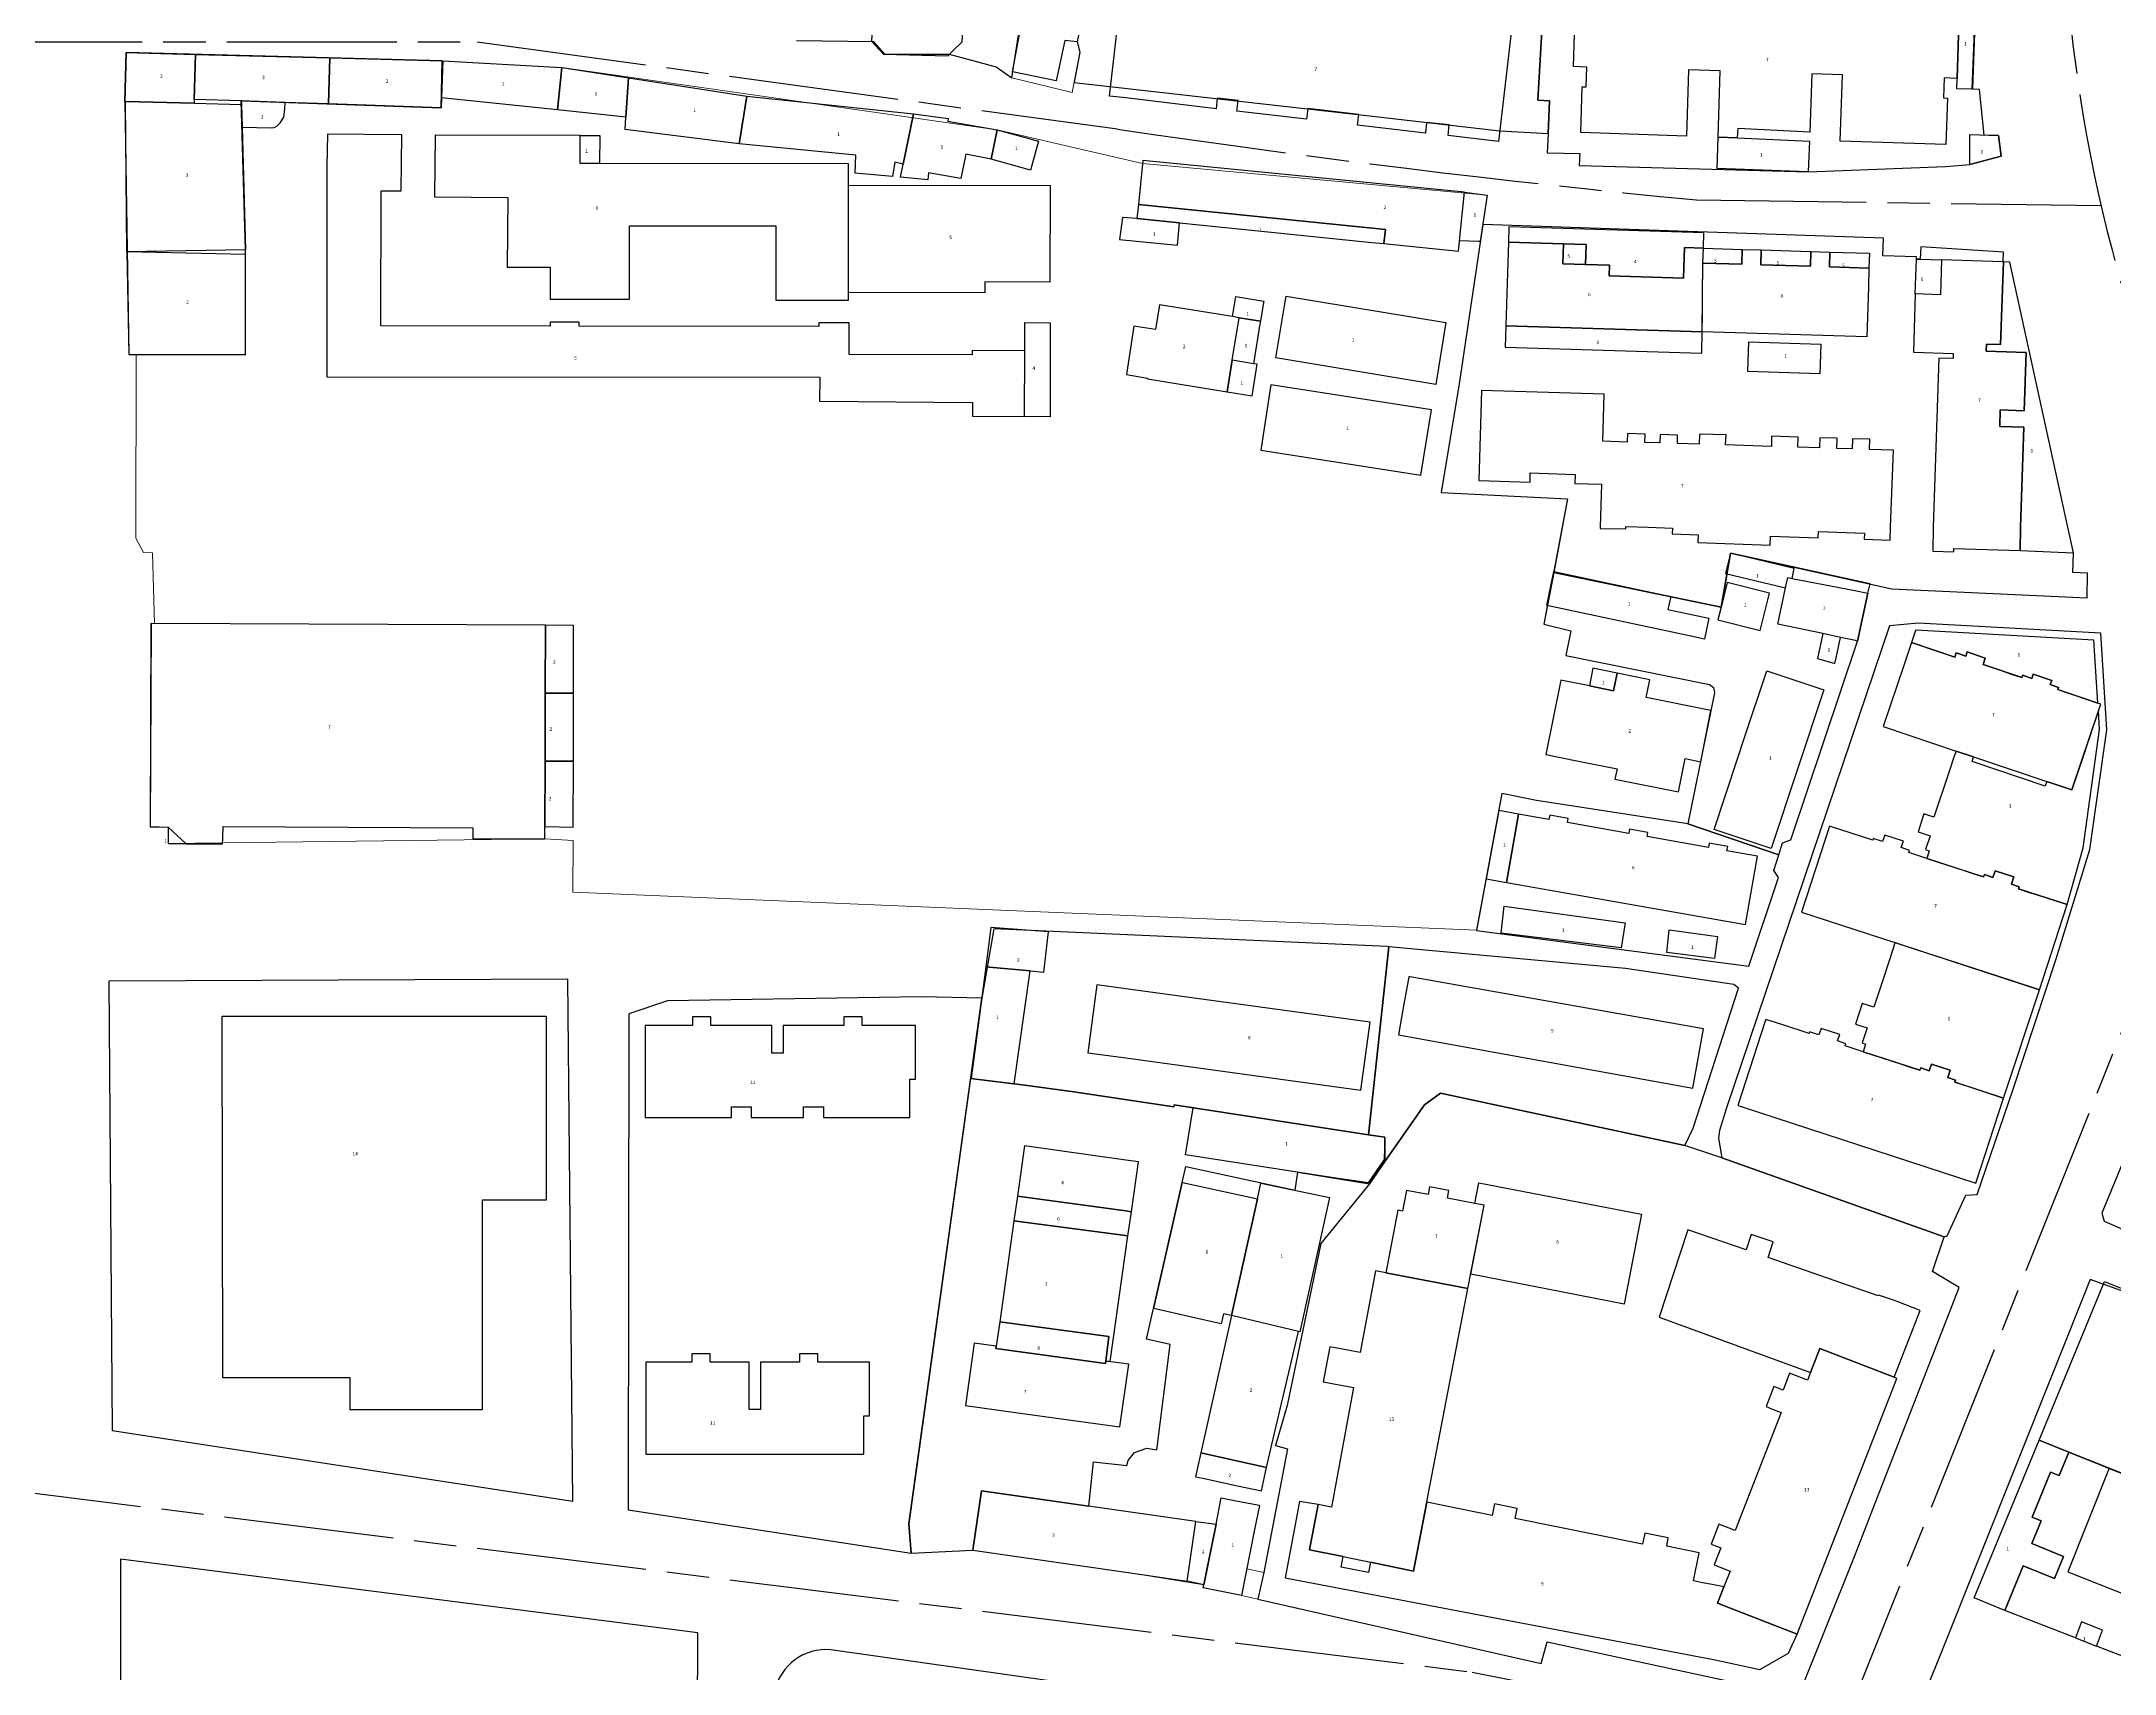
# Model space of a CAD drawing. Header units: millimetres. Extents: x 125232 to 134072, y 142885 to 152835.
# Drawn here: x 129596.7 to 129889.8, y 147338 to 147568.7 of the extents above; entities that cross this region are included whole.
import ezdxf
from ezdxf.enums import TextEntityAlignment as Align

# ---------------------------------------------------------------- set-up
doc = ezdxf.new("R2010")
doc.units = ezdxf.units.MM
doc.linetypes.add('ACAD_ISO08W100', pattern=[36, 24, -3, 6, -3])
for name, color, linetype in [('buildings', 7, 'Continuous'), ('commerce', 10, 'Continuous'), ('commerce & office', 242, 'Continuous'), ('commerce and residence', 32, 'Continuous'), ('layers', 7, 'Continuous'), ('residence', 2, 'Continuous'), ('residence-bad', 41, 'Continuous'), ('villadom', 51, 'Continuous'), ('老城北中心线', 7, 'ACAD_ISO08W100')]:
    doc.layers.add(name, color=color, linetype=linetype)
doc.layers.add('municipal utilities', color=151, linetype='Continuous', lineweight=0)
doc.layers.add('school', color=31, linetype='Continuous', lineweight=0)
doc.styles.add('层数', font='', dxfattribs={"height": 2})
doc.styles.get('层数').set_extended_font_data('FangSong_GB2312')

msp = doc.modelspace()

# ---------------------------------------------------------------- linework, layer by layer
at = {"layer": 'buildings', "linetype": 'Continuous', "flags": 128}
for points in [[(129727.34, 147577.02), (129718.99, 147577.47), (129714.53, 147577.71), (129714.06, 147568.72), (129715.73, 147566.86), (129724.91, 147566.65), (129725.47, 147567.24), (129726.89, 147568.61)], [(129736.56, 147577.11), (129741.14, 147576.2), (129744.49, 147575.54), (129743.12, 147568.59), (129741.38, 147568.82), (129740.16, 147563.08), (129734.01, 147564.39), (129735.08, 147570.18), (129732.73, 147570.61), (129734.15, 147575.45)], [(129813.62, 147574.37), (129867.87, 147572.61), (129867.57, 147563.45), (129865.72, 147563.51), (129865.63, 147560.68), (129866.18, 147560.66), (129865.97, 147554.11), (129851.02, 147554.59), (129851.33, 147563.95), (129847.02, 147564.09), (129846.75, 147555.86), (129836.55, 147556.36), (129836.48, 147555.03), (129833.76, 147555.15), (129834.06, 147564.51), (129829.6, 147564.65), (129829.3, 147555.3), (129814.35, 147555.78), (129814.56, 147562.25), (129815.1, 147562.23), (129815.2, 147565.05), (129813.31, 147565.12)], [(129867.87, 147572.61), (129870.09, 147572.54), (129869.72, 147561.9), (129867.52, 147561.99), (129867.57, 147563.45), (129867.87, 147572.61)], [(129608.64, 147567.08), (129618.44, 147566.82), (129618.27, 147560.48), (129618.26, 147559.92), (129608.58, 147560.19), (129608.45, 147560.19)], [(129637.48, 147566.33), (129637.27, 147559.83), (129631.13, 147560.04), (129624.94, 147560.25), (129618.27, 147560.48), (129618.44, 147566.82), (129637.48, 147566.33)], [(129637.48, 147566.33), (129653.43, 147565.92), (129653.25, 147560.69), (129653.2, 147559.29), (129637.27, 147559.83)], [(129653.43, 147565.92), (129670.28, 147564.99), (129669.65, 147558.98), (129653.25, 147560.69)], [(129670.28, 147564.99), (129679.69, 147563.52), (129679.32, 147557.97), (129669.65, 147558.98)], [(129679.69, 147563.52), (129696.41, 147560.91), (129695.36, 147554.2), (129679.21, 147556.22), (129679.32, 147557.97)], [(129696.41, 147560.91), (129719.97, 147558.42), (129718.51, 147551.34), (129717.34, 147551.58), (129717.01, 147549.59), (129711.76, 147550.03), (129711.85, 147552.6), (129695.36, 147554.2)], [(129624.95, 147559.73), (129625.04, 147556.55), (129625.52, 147539.22), (129608.73, 147538.93), (129608.58, 147560.19), (129618.26, 147559.92), (129624.95, 147559.73)], [(129624.94, 147560.25), (129624.95, 147559.73), (129625.04, 147556.55), (129629.18, 147556.46), (129629.58, 147556.5), (129629.94, 147556.71), (129630.45, 147557.17), (129630.93, 147557.98), (129631.1, 147559.07), (129631.13, 147560.04)], [(129719.97, 147558.42), (129724.89, 147557.75), (129724.85, 147557.38), (129731.84, 147556.19), (129730.99, 147552.02), (129727.41, 147552.73), (129726.7, 147549.27), (129722.12, 147550.09), (129722, 147549.1), (129718.13, 147549.49), (129718.51, 147551.34)], [(129637.02, 147550.93), (129637.03, 147521.27), (129706.75, 147521.23), (129706.72, 147517.81), (129728.35, 147517.63), (129728.34, 147515.7), (129735.68, 147515.64), (129735.72, 147524.93), (129728.29, 147525), (129728.29, 147524.37), (129710.88, 147524.4), (129710.89, 147528.9), (129706.58, 147528.91), (129706.58, 147528.36), (129672.7, 147528.42), (129672.7, 147528.97), (129668.6, 147528.98), (129668.6, 147528.43), (129644.69, 147528.47), (129644.71, 147547.56), (129647.55, 147547.54), (129647.63, 147555.47), (129637.14, 147555.57)], [(129710.82, 147551.36), (129675.61, 147551.43), (129672.86, 147551.43), (129672.87, 147555.39), (129652.37, 147555.42), (129652.28, 147546.7), (129662.62, 147546.59), (129662.52, 147536.77), (129668.61, 147536.76), (129668.6, 147532.26), (129679.81, 147532.24), (129679.83, 147542.61), (129700.52, 147542.58), (129700.51, 147532.12), (129710.79, 147532.1), (129710.79, 147533.18), (129710.82, 147548.34)], [(129672.87, 147555.39), (129675.62, 147555.38), (129675.61, 147551.43), (129672.86, 147551.43)], [(129731.84, 147556.19), (129737.68, 147554.57), (129736.53, 147550.47), (129730.99, 147552.02)], [(129846.71, 147554.56), (129846.5, 147550.25), (129833.61, 147550.72), (129833.76, 147555.15), (129836.48, 147555.03)], [(129869.34, 147555.49), (129873.42, 147555.38), (129873.77, 147552.47), (129869.34, 147551.29)], [(129752.41, 147551.84), (129751.79, 147545.62), (129786.71, 147542.09), (129786.51, 147540.1), (129797.06, 147539.03), (129797.21, 147540.5), (129797.91, 147547.35)], [(129710.82, 147548.34), (129739.3, 147548.32), (129739.29, 147534.65), (129730.09, 147534.67), (129730.09, 147533.15), (129710.79, 147533.18)], [(129797.91, 147547.35), (129801.13, 147546.93), (129800.12, 147540.41), (129799.86, 147540.41), (129797.21, 147540.5)], [(129749.14, 147540.66), (129757.3, 147539.89), (129757.62, 147543.02), (129751.58, 147543.63), (129749.52, 147543.77)], [(129751.79, 147545.62), (129751.58, 147543.63), (129757.62, 147543.02), (129768.75, 147541.89), (129784.78, 147540.27), (129786.51, 147540.1), (129786.71, 147542.09)], [(129811.82, 147537.25), (129811.91, 147540.05), (129804.11, 147540.29), (129803.93, 147534.5), (129803.75, 147528.46), (129831.53, 147527.62), (129831.62, 147537.34), (129831.69, 147539.44), (129828.99, 147539.52), (129828.86, 147535.23), (129818.37, 147535.55), (129818.42, 147537.05), (129815.02, 147537.15)], [(129831.75, 147541.61), (129804.18, 147542.45), (129804.11, 147540.29), (129811.91, 147540.05), (129815.11, 147539.95), (129815.02, 147537.15), (129818.42, 147537.05), (129818.37, 147535.55), (129828.86, 147535.23), (129828.99, 147539.52), (129831.69, 147539.44)], [(129608.73, 147538.93), (129609.03, 147524.42), (129610.06, 147524.42), (129613.33, 147524.43), (129625.53, 147524.47), (129625.54, 147538.55)], [(129815.11, 147539.95), (129811.91, 147540.05), (129811.82, 147537.25), (129815.02, 147537.15)], [(129831.62, 147537.34), (129837.11, 147537.17), (129837.17, 147539.27), (129839.87, 147539.19), (129839.81, 147537.09), (129846.81, 147536.88), (129846.87, 147538.98), (129849.57, 147538.89), (129849.5, 147536.8), (129855.1, 147536.62), (129855.02, 147533.93), (129854.8, 147526.9), (129831.53, 147527.62), (129831.56, 147530.07), (129831.58, 147533.01)], [(129837.11, 147537.17), (129831.62, 147537.34), (129831.69, 147539.44), (129837.17, 147539.27)], [(129846.81, 147536.88), (129839.81, 147537.09), (129839.87, 147539.19), (129846.87, 147538.98)], [(129855.1, 147536.62), (129849.5, 147536.8), (129849.57, 147538.89), (129855.17, 147538.72)], [(129864.19, 147500), (129864.11, 147496.62), (129867.09, 147496.53), (129867.1, 147496.98), (129876.47, 147496.7), (129876.53, 147500), (129876.98, 147514.14), (129873.58, 147514.25), (129873.66, 147516.58), (129877.06, 147516.47), (129877.33, 147524.69), (129871.68, 147524.88), (129871.71, 147525.88), (129873.71, 147525.81), (129874.1, 147537.5), (129874.06, 147537.5), (129865.37, 147537.79), (129865.21, 147532.85), (129861.64, 147532.97), (129861.37, 147524.74), (129867.02, 147524.55), (129866.99, 147523.85), (129864.99, 147523.92), (129864.19, 147500)], [(129861.64, 147532.97), (129861.81, 147537.91), (129862.32, 147537.89), (129865.37, 147537.79), (129865.21, 147532.85)], [(129876.53, 147500), (129876.47, 147496.7), (129884.04, 147496.4), (129883.23, 147500), (129875.01, 147537.47), (129874.1, 147537.5), (129873.71, 147525.81), (129871.71, 147525.88), (129871.68, 147524.88), (129877.33, 147524.69), (129877.06, 147516.47), (129873.66, 147516.58), (129873.58, 147514.25), (129876.98, 147514.14), (129876.53, 147500)], [(129766.04, 147529.62), (129765.09, 147529.78), (129754.76, 147531.45), (129754.19, 147527.93), (129751.16, 147528.42), (129750.09, 147521.57), (129753.08, 147521.09), (129753.07, 147520.99), (129764.35, 147519.16), (129765.07, 147523.6)], [(129765.09, 147529.78), (129765.55, 147532.61), (129769.51, 147531.97), (129769.48, 147531.79), (129769.05, 147529.14), (129766.04, 147529.62)], [(129771.24, 147523.94), (129772.47, 147531.31), (129772.69, 147532.66), (129795.28, 147528.92), (129793.94, 147520.81), (129793.84, 147520.19), (129771.24, 147523.94)], [(129735.74, 147528.92), (129739.3, 147528.9), (129739.33, 147515.61), (129735.68, 147515.64), (129735.72, 147524.93)], [(129766.04, 147529.62), (129769.05, 147529.14), (129768.98, 147528.75), (129768.07, 147523.11), (129765.07, 147523.6)], [(129803.75, 147528.46), (129803.66, 147525.46), (129831.44, 147524.61), (129831.53, 147527.62)], [(129838.1, 147526.21), (129848.29, 147525.9), (129848.16, 147521.7), (129837.97, 147522.01)], [(129764.35, 147519.16), (129767.89, 147518.59), (129768.58, 147523.03), (129768.07, 147523.11), (129765.07, 147523.6)], [(129770.52, 147520.12), (129769.08, 147510.91), (129791.72, 147507.38), (129793.24, 147516.58)], [(129800.3, 147519.32), (129799.91, 147506.61), (129807.17, 147506.39), (129807.21, 147507.69), (129813.54, 147507.48), (129813.5, 147506.2), (129817.28, 147506.08), (129817.1, 147500), (129817.1, 147499.83), (129820.7, 147499.8), (129820.7, 147500), (129820.7, 147500.11), (129823.86, 147500), (129827.31, 147499.85), (129827.29, 147499.07), (129830.94, 147498.94), (129830.9, 147497.83), (129841.12, 147497.46), (129841.17, 147498.74), (129847.93, 147498.5), (129847.96, 147499.39), (129854.47, 147499.16), (129854.44, 147498.32), (129858.07, 147498.19), (129858.14, 147500), (129858.57, 147510.9), (129855.15, 147511), (129855.2, 147512.43), (129852.75, 147512.51), (129852.71, 147511.08), (129850.57, 147511.15), (129850.61, 147512.57), (129848.15, 147512.65), (129848.11, 147511.22), (129845.05, 147511.32), (129845.09, 147512.74), (129841.33, 147512.86), (129841.29, 147511.43), (129834.83, 147511.63), (129834.88, 147513.05), (129831.11, 147513.18), (129831.07, 147511.75), (129828, 147511.84), (129828.04, 147513.02), (129825.57, 147513.09), (129825.53, 147511.92), (129823.4, 147511.98), (129823.44, 147513.16), (129820.94, 147513.24), (129820.91, 147512.05), (129817.44, 147512.16), (129817.65, 147518.79), (129800.3, 147519.32)], [(129844.52, 147494.16), (129835.51, 147496.32), (129834.83, 147493.46), (129843.31, 147491.43), (129843.62, 147492.88), (129844.24, 147492.76)], [(129810.54, 147493.73), (129827.06, 147490.22), (129826.67, 147488.39), (129832.46, 147487.16), (129831.83, 147484.2), (129829.9, 147484.61), (129827.91, 147485.04), (129809.53, 147488.95)], [(129835.05, 147492.18), (129834.18, 147488.72), (129833.73, 147486.9), (129839.71, 147485.4), (129841.03, 147490.68)], [(129854.92, 147490.7), (129853.48, 147483.92), (129853.2, 147483.98), (129851.06, 147484.44), (129848.56, 147484.97), (129842.2, 147486.32), (129843.31, 147491.43), (129843.62, 147492.88), (129844.24, 147492.76), (129853.09, 147491.05)], [(129667.89, 147466.95), (129667.92, 147476.55), (129667.96, 147486.16), (129612.21, 147486.39), (129612.03, 147457.69), (129614.62, 147457.59), (129617.12, 147455.28), (129622.29, 147455.24), (129622.31, 147456.01), (129622.36, 147457.69), (129657.66, 147457.52), (129657.68, 147455.97), (129667.69, 147455.96), (129667.86, 147455.96), (129667.87, 147457.69)], [(129671.93, 147486.13), (129667.96, 147486.16), (129667.92, 147476.55), (129671.91, 147476.54), (129671.93, 147486.13)], [(129851.06, 147484.44), (129848.56, 147484.97), (129847.8, 147481.44), (129850.27, 147480.74), (129850.44, 147481.54)], [(129886.91, 147484.06), (129861.71, 147485.47), (129861.68, 147485.39), (129861.11, 147483.69), (129865.04, 147482.37), (129865.89, 147482.09), (129867.23, 147481.63), (129867.42, 147482.24), (129867.43, 147482.23), (129868.79, 147481.77), (129868.99, 147482.37), (129871.55, 147481.51), (129871.24, 147480.59), (129873.93, 147479.69), (129875.22, 147479.26), (129876.73, 147478.75), (129876.84, 147479.08), (129878.13, 147478.64), (129878.33, 147479.23), (129880.93, 147478.36), (129880.73, 147477.77), (129881.91, 147477.37), (129881.8, 147477.05), (129883.05, 147476.63), (129884.32, 147476.21), (129887.47, 147475.15)], [(129857.11, 147471.83), (129860.71, 147470.62), (129867.41, 147468.37), (129869.89, 147467.54), (129880.23, 147464.07), (129883.78, 147462.87), (129887.54, 147474.05), (129887.87, 147475.02), (129887.47, 147475.15), (129883.05, 147476.63), (129881.8, 147477.05), (129881.91, 147477.37), (129880.73, 147477.77), (129880.93, 147478.36), (129878.33, 147479.23), (129878.13, 147478.64), (129876.84, 147479.08), (129876.73, 147478.75), (129871.24, 147480.59), (129871.55, 147481.51), (129868.99, 147482.37), (129868.79, 147481.77), (129867.43, 147482.23), (129867.23, 147481.63), (129861.11, 147483.69), (129860.05, 147480.58)], [(129823.6, 147475.92), (129824.11, 147478.45), (129819.49, 147479.38), (129818.99, 147476.89), (129815.56, 147477.58), (129811.51, 147478.39), (129809.4, 147467.87), (129813.78, 147466.99), (129819.47, 147465.85), (129819.18, 147464.39), (129828.14, 147462.59), (129829.09, 147467.3), (129831.3, 147466.86), (129832.75, 147474.09)], [(129818.99, 147476.89), (129819.49, 147479.38), (129816.06, 147480.07), (129815.56, 147477.58)], [(129840.65, 147479.72), (129848.7, 147477.04), (129841.25, 147454.6), (129833.19, 147457.28), (129836.51, 147467.27), (129837.46, 147470.13)], [(129671.91, 147476.54), (129667.92, 147476.55), (129667.89, 147466.95), (129671.89, 147466.94)], [(129887.54, 147474.05), (129886.72, 147471.61), (129886.37, 147470.58), (129885.77, 147468.79), (129885.65, 147468.42), (129885.52, 147468.03), (129885.37, 147467.58), (129883.78, 147462.87), (129880.23, 147464.07), (129880.01, 147463.43), (129869.68, 147466.91), (129869.89, 147467.54), (129867.41, 147468.37), (129867.16, 147467.64), (129866.4, 147465.36), (129864.27, 147459.02), (129862.87, 147459.48), (129862.03, 147456.93), (129863.74, 147456.37), (129863.11, 147454.44), (129863.62, 147454.28), (129863.27, 147453.2), (129868.56, 147451.48), (129869.77, 147451.08), (129871.31, 147450.58), (129871.42, 147450.91), (129872.62, 147450.52), (129872.92, 147451.44), (129875.57, 147450.58), (129875.23, 147449.54), (129876.33, 147449.19), (129876.24, 147448.9), (129877.75, 147448.4), (129878.74, 147448.08), (129883.11, 147446.66), (129885.37, 147454.69), (129887.71, 147471.41)], [(129671.89, 147466.94), (129667.89, 147466.95), (129667.87, 147457.69), (129671.86, 147457.63)], [(129805.52, 147459.45), (129802.74, 147459.99), (129800.96, 147450.31), (129803.82, 147449.79)], [(129837.64, 147443.84), (129839.35, 147453.52), (129835.01, 147454.28), (129835.12, 147454.88), (129832.51, 147455.33), (129832.4, 147454.74), (129823.73, 147456.27), (129823.84, 147456.86), (129821.23, 147457.32), (129821.12, 147456.73), (129812.46, 147458.25), (129812.57, 147458.84), (129809.96, 147459.3), (129809.85, 147458.71), (129805.52, 147459.47), (129805.52, 147459.45), (129803.82, 147449.79)], [(129614.62, 147457.59), (129614.6, 147455.3), (129617.12, 147455.28)], [(129845.55, 147445.6), (129858.77, 147441.29), (129879.19, 147434.63), (129883.11, 147446.66), (129876.24, 147448.9), (129876.33, 147449.19), (129875.23, 147449.54), (129875.57, 147450.58), (129872.92, 147451.44), (129872.62, 147450.52), (129871.42, 147450.91), (129871.31, 147450.58), (129869.77, 147451.08), (129863.27, 147453.2), (129860.74, 147454.03), (129860.84, 147454.33), (129859.66, 147454.72), (129859.96, 147455.64), (129857.34, 147456.5), (129857.03, 147455.57), (129855.71, 147456), (129855.64, 147455.77), (129849.52, 147457.77)], [(129820.6, 147444.09), (129820.05, 147440.58), (129803.07, 147442.63), (129803.51, 147446.46)], [(129739.08, 147442.82), (129730.92, 147443.41), (129730.2, 147437.89), (129736.47, 147437.3), (129738.43, 147437.12)], [(129879.19, 147434.63), (129875.34, 147435.88), (129873.3, 147436.55), (129866.35, 147438.82), (129865.3, 147439.16), (129859.42, 147441.08), (129858.77, 147441.29), (129858.5, 147440.46), (129857.13, 147436.25), (129855.8, 147432.17), (129854.12, 147432.71), (129853.2, 147429.75), (129854.83, 147429.26), (129854.12, 147427.11), (129854.61, 147426.95), (129854.26, 147425.87), (129859.56, 147424.15), (129861.06, 147423.66), (129862.31, 147423.25), (129862.42, 147423.58), (129863.62, 147423.19), (129863.92, 147424.11), (129866.57, 147423.25), (129866.23, 147422.22), (129867.33, 147421.86), (129867.23, 147421.57), (129869.18, 147420.94), (129869.74, 147420.75), (129874.11, 147419.33)], [(129736.47, 147437.3), (129730.2, 147437.89), (129728.16, 147422.08), (129734.22, 147421.33)], [(129744.62, 147425.74), (129750, 147425), (129783.26, 147420.45), (129784.57, 147430.05), (129750, 147434.77), (129745.93, 147435.33), (129744.62, 147425.74)], [(129788.57, 147428.27), (129830.21, 147420.72), (129831.7, 147429.11), (129794.18, 147435.74), (129790.2, 147436.45), (129790.02, 147436.48), (129789.24, 147432.08)], [(129658.98, 147404.89), (129658.98, 147375.27), (129640.33, 147375.27), (129640.33, 147379.77), (129622.33, 147379.77), (129622.25, 147430.89), (129668.05, 147430.89), (129668.05, 147404.89)], [(129682.05, 147416.59), (129694.25, 147416.59), (129694.25, 147418.09), (129697.05, 147418.09), (129697.05, 147416.59), (129704.45, 147416.59), (129704.45, 147418.09), (129707.25, 147418.09), (129707.25, 147416.59), (129719.45, 147416.59), (129719.45, 147421.99), (129720.25, 147421.99), (129720.25, 147429.59), (129712.75, 147429.59), (129712.75, 147430.79), (129710.15, 147430.79), (129710.15, 147429.59), (129701.55, 147429.59), (129701.55, 147425.69), (129699.95, 147425.69), (129699.95, 147429.59), (129691.35, 147429.59), (129691.35, 147430.79), (129688.75, 147430.79), (129688.75, 147429.59), (129682.05, 147429.59)], [(129836.55, 147418.28), (129836.9, 147418.16), (129839.49, 147417.32), (129870.19, 147407.3), (129874.11, 147419.33), (129867.23, 147421.57), (129867.33, 147421.86), (129866.23, 147422.22), (129866.57, 147423.25), (129863.92, 147424.11), (129863.62, 147423.19), (129862.42, 147423.58), (129862.31, 147423.25), (129854.26, 147425.87), (129851.74, 147426.7), (129851.84, 147427), (129850.66, 147427.39), (129850.96, 147428.31), (129848.34, 147429.17), (129848.03, 147428.24), (129846.71, 147428.67), (129846.64, 147428.44), (129842.77, 147429.71), (129840.52, 147430.44), (129840.44, 147430.18)], [(129786.65, 147413.8), (129786.54, 147410.64), (129784.26, 147407.32), (129783.02, 147407.51), (129779.72, 147408.02), (129758.46, 147411.29), (129759.54, 147417.95), (129764.23, 147417.23), (129767.11, 147416.79), (129777.77, 147415.16)], [(129734.68, 147405.47), (129750, 147403.37), (129750.8, 147403.26), (129751.79, 147410.3), (129750, 147410.56), (129735.68, 147412.57), (129734.68, 147405.47)], [(129734.19, 147401.99), (129750.32, 147399.83), (129750.8, 147403.26), (129750, 147403.37), (129734.68, 147405.47), (129734.19, 147401.99)], [(129768.61, 147405.08), (129764.95, 147388.59), (129763.82, 147388.85), (129763.49, 147387.4), (129759.29, 147388.36), (129753.98, 147389.56), (129758.02, 147407.4)], [(129764.95, 147388.59), (129768.61, 147405.08), (129769.11, 147407.31), (129778.79, 147405.26), (129777.33, 147398.64), (129774.61, 147386.3), (129774.42, 147386.35)], [(129798.38, 147392.39), (129800.67, 147404.18), (129799.36, 147404.43), (129795.5, 147405.18), (129795.7, 147406.25), (129792.97, 147406.78), (129792.76, 147405.7), (129789.72, 147406.28), (129789.15, 147403.34), (129788.47, 147403.47), (129786.79, 147394.62)], [(129799.92, 147407.34), (129822.95, 147402.93), (129820.47, 147390.2), (129798.79, 147394.42), (129800.67, 147404.18), (129799.36, 147404.43)], [(129732.18, 147387.68), (129747.63, 147385.61), (129747.17, 147382.16), (129747.81, 147382.07), (129750.32, 147399.83), (129734.19, 147401.99), (129732.18, 147387.68)], [(129825.43, 147388.37), (129846.85, 147380.55), (129848.17, 147383.95), (129858.67, 147379.86), (129862.32, 147389.31), (129859.1, 147390.55), (129858.55, 147390.74), (129856.45, 147391.48), (129856.41, 147391.35), (129840.82, 147396.77), (129841.56, 147399), (129838.43, 147400.03), (129837.72, 147397.85), (129829.48, 147400.72)], [(129775.98, 147355.47), (129780.73, 147354.51), (129784.62, 147353.72), (129790.7, 147352.48), (129798.38, 147392.39), (129786.79, 147394.62), (129785.32, 147394.9), (129783.15, 147383.35), (129778.84, 147384.16), (129777.91, 147379.22), (129782.23, 147378.41), (129779.08, 147361.52), (129777.23, 147361.87)], [(129912.66, 147382.44), (129913.08, 147381.65), (129913.42, 147380.69), (129913.59, 147379.83), (129913.45, 147377.82), (129913.03, 147376.11), (129909.75, 147368.03), (129908.57, 147368.5), (129906.03, 147362.09), (129898.26, 147365.16), (129897.69, 147363.54), (129889.05, 147367.01), (129883.38, 147369.29), (129879.18, 147370.98), (129888.41, 147393.38), (129910.26, 147384.64), (129911.51, 147383.85), (129912.16, 147383.14)], [(129774.42, 147386.35), (129764.95, 147388.59), (129760.62, 147369.2), (129769.91, 147367.11), (129770.67, 147370.38)], [(129731.65, 147383.91), (129747.13, 147381.83), (129747.17, 147382.16), (129747.63, 147385.61), (129732.18, 147387.68), (129731.69, 147384.25)], [(129682.15, 147381.99), (129682.15, 147368.99), (129712.95, 147368.99), (129712.95, 147374.39), (129713.75, 147374.39), (129713.75, 147381.99), (129706.45, 147381.99), (129706.45, 147383.19), (129703.85, 147383.19), (129703.85, 147381.99), (129698.35, 147381.99), (129698.35, 147375.29), (129696.75, 147375.29), (129696.75, 147381.99), (129691.25, 147381.99), (129691.25, 147383.19), (129688.65, 147383.19), (129688.65, 147381.99)], [(129728.58, 147384.69), (129727.36, 147375.86), (129734.41, 147374.87), (129742.3, 147373.8), (129749.17, 147372.88), (129750.43, 147381.71), (129747.17, 147382.16), (129747.13, 147381.83), (129731.65, 147383.91), (129731.69, 147384.25), (129728.58, 147384.69)], [(129835.45, 147352.46), (129834.57, 147350.22), (129833.68, 147347.92), (129844.92, 147343.54), (129859.03, 147379.71), (129858.67, 147379.86), (129848.17, 147383.95), (129846.85, 147380.55), (129846.41, 147379.43), (129843.88, 147380.42), (129842.96, 147378.04), (129841.65, 147378.55), (129840.54, 147375.71), (129841.29, 147375.42), (129842.68, 147374.88), (129836.18, 147358.2), (129833.87, 147359.1), (129832.77, 147356.28), (129834.14, 147355.74), (129833.21, 147353.34)], [(129879.18, 147370.98), (129883.38, 147369.29), (129882.01, 147365.96), (129880.78, 147366.47), (129878.15, 147360.09), (129879.44, 147359.56), (129878.13, 147356.39), (129882.61, 147354.54), (129881.32, 147351.41), (129876.9, 147353.23), (129874.3, 147346.92), (129869.98, 147348.7)], [(129769.91, 147367.11), (129760.62, 147369.2), (129759.86, 147365.81), (129760.91, 147365.58), (129765.82, 147364.54), (129769.22, 147363.82)], [(129905.99, 147360.2), (129900.8, 147347.34), (129896.38, 147349.13), (129895.06, 147345.84), (129899.52, 147344.1), (129897.16, 147338.02), (129887.25, 147341.87), (129888.13, 147344.14), (129885.17, 147345.29), (129884.28, 147343.03), (129874.3, 147346.92), (129876.9, 147353.23), (129881.32, 147351.41), (129882.61, 147354.54), (129878.13, 147356.39), (129879.44, 147359.56), (129878.15, 147360.09), (129880.78, 147366.47), (129882.01, 147365.96), (129883.38, 147369.29)], [(129889.05, 147367.01), (129883.21, 147352.37), (129894.51, 147347.87), (129900.31, 147362.48)], [(129728.38, 147355.41), (129750, 147352.3), (129758.71, 147351.04), (129759.93, 147359.47), (129750, 147360.89), (129729.6, 147363.83), (129728.38, 147355.41)], [(129768.92, 147361.75), (129768.23, 147358.34), (129766.37, 147349.01), (129760.97, 147350.09), (129762.77, 147359.09), (129763.51, 147362.83), (129765.4, 147362.46), (129768.85, 147361.77)], [(129772.53, 147351.52), (129833.37, 147339.92), (129839.67, 147338.57), (129843.73, 147340.86), (129844.92, 147343.54), (129833.68, 147347.92), (129834.57, 147350.22), (129832.91, 147350.55), (129831.57, 147350.82), (129830.3, 147351.08), (129831.1, 147355.07), (129826.49, 147356.01), (129826.72, 147357.18), (129823.41, 147357.84), (129823.09, 147356.26), (129805.08, 147359.89), (129805.37, 147361.32), (129802.13, 147361.98), (129801.8, 147360.34), (129792.57, 147362.2), (129790.7, 147352.48), (129784.62, 147353.72), (129784.33, 147352.29), (129780.45, 147353.04), (129780.73, 147354.51), (129775.98, 147355.47), (129777.23, 147361.87), (129774.57, 147362.3)], [(129759.93, 147359.47), (129762.77, 147359.09), (129761.04, 147350.54), (129758.71, 147351.04)], [(129884.28, 147343.03), (129887.25, 147341.87), (129888.13, 147344.14), (129885.17, 147345.29)]]:
    msp.add_lwpolyline(points, close=True, dxfattribs=at)
msp.add_lwpolyline([(129804.67, 147571.55), (129802.71, 147554.52), (129795.58, 147555.35), (129795.75, 147556.86), (129792.54, 147557.23), (129792.37, 147555.72), (129782.79, 147556.83), (129782.96, 147558.34), (129775.75, 147559.17), (129775.58, 147557.67), (129765.73, 147558.81), (129765.9, 147560.31), (129762.94, 147560.66), (129762.77, 147559.15), (129750, 147560.68), (129750, 147560.68), (129747.7, 147560.95), (129749.2, 147574.01)], dxfattribs=at)
at = {"layer": 'buildings', "linetype": 'Continuous', "elevation": 13.3, "flags": 128}
msp.add_lwpolyline([(129826.5, 147439.88), (129826.84, 147443.08), (129833.7, 147442.16), (129833.26, 147439.04)], close=True, dxfattribs=at)
at = {"layer": 'commerce'}
msp.add_lwpolyline([(129703.45, 147568.8), (129714.32, 147568.64), (129715.95, 147566.86), (129725.03, 147566.86), (129731.69, 147565.07), (129733.88, 147563.53), (129734.93, 147570.18)], dxfattribs=at)
msp.add_lwpolyline([(129624.94, 147560.25), (129653.2, 147559.29), (129653.32, 147565.92), (129608.64, 147567.08), (129608.45, 147560.19), (129609.03, 147524.42), (129610.07, 147524.41), (129610.07, 147524.41), (129625.53, 147524.37), (129625.54, 147538.55), (129625.52, 147539.22)], close=True, dxfattribs=at)
at = {"layer": 'commerce & office'}
for points in [[(129671.1, 147436.11), (129606.2, 147435.83), (129606.66, 147372.34), (129671.83, 147362.33)], [(129758.52, 147409.66), (129773.95, 147406.29), (129774.34, 147408.85), (129784.47, 147407.18), (129786.66, 147410.34), (129786.65, 147413.8), (129784.32, 147414.15), (129756.83, 147418.38), (129756.78, 147418.07), (129742.66, 147420.21), (129735.71, 147421.15), (129728.07, 147422.09), (129719.34, 147359.17), (129719.66, 147354.99), (129728.38, 147355.41), (129729.6, 147363.83), (129744.79, 147361.65), (129745.46, 147367.92), (129750.14, 147367.41), (129750.36, 147368.08), (129751.22, 147369.24), (129752.96, 147369.85), (129754.39, 147369.6), (129756.28, 147384.48), (129752.95, 147385.27)], [(129741.72, 147208.09), (129689, 147222.33), (129689.48, 147343.74), (129607.85, 147354.14), (129607.69, 147207.51), (129610.78, 147183.81), (129613.89, 147180.95), (129719.89, 147152.7)]]:
    msp.add_lwpolyline(points, close=True, dxfattribs=at)
at = {"layer": 'commerce and residence'}
msp.add_lwpolyline([(129963.29, 147414.21), (129955.19, 147419.44), (129928.63, 147443.49), (129921.88, 147446.5), (129914.61, 147446.64), (129911.01, 147445.06), (129906.18, 147442.08), (129902.44, 147437.29), (129894.09, 147417.78), (129888.01, 147403.06), (129888.36, 147401.91), (129913, 147391.19), (129916.77, 147389.97), (129932.09, 147383.17), (129936.22, 147376.32), (129939.31, 147373.88), (129965.65, 147362.77), (129972.34, 147365.23), (129976.79, 147369.01), (129985.77, 147392.92), (129986.29, 147398.48), (129985.05, 147400.17)], close=True, dxfattribs=at)
at = {"layer": 'municipal utilities'}
for points in [[(129744.49, 147575.54), (129741.14, 147576.2), (129736.56, 147577.11), (129734.15, 147575.45), (129732.73, 147570.61), (129734.93, 147570.18), (129733.88, 147563.53), (129742.42, 147561.46), (129743.5, 147567.16), (129743.12, 147568.59)], [(129772.89, 147369.77), (129771.2, 147370.23), (129772.81, 147375.89), (129777.61, 147398.79), (129784.47, 147407.18), (129774.34, 147408.85), (129773.95, 147406.29), (129758.52, 147409.66), (129752.95, 147385.27), (129756.28, 147384.48), (129754.39, 147369.6), (129752.96, 147369.85), (129751.22, 147369.24), (129750.36, 147368.08), (129750.14, 147367.41), (129745.46, 147367.92), (129744.79, 147361.65), (129729.6, 147363.83), (129728.38, 147355.41), (129750, 147352.3), (129761.06, 147350.53), (129760.97, 147350.09), (129766.37, 147349.01), (129767.12, 147352.77), (129769.52, 147352.29)], [(129768.66, 147348.49), (129766.37, 147349.01), (129767.12, 147352.77), (129769.52, 147352.29)]]:
    msp.add_lwpolyline(points, close=True, dxfattribs=at)
at = {"layer": 'residence'}
for points in [[(129809.04, 147573.41), (129801.72, 147575.87), (129784.53, 147577.96), (129783.36, 147578.22), (129782.19, 147578.73), (129765.27, 147577.07), (129745.58, 147577.27), (129745.58, 147577.52), (129741.36, 147577.95), (129741.14, 147576.2), (129744.49, 147575.54), (129743.12, 147568.59), (129743.5, 147567.16), (129742.69, 147562.86), (129784.45, 147558.17), (129802.89, 147556.04), (129809.71, 147555.66), (129809.91, 147560.28), (129808.26, 147560.38)], [(129886.35, 147454.46), (129888.71, 147471.37), (129887.86, 147485.01), (129862.04, 147486.45), (129857.99, 147486.05), (129834.93, 147417.93), (129833.98, 147414.72), (129833.84, 147413.66), (129834.29, 147410.9), (129865.73, 147399.69), (129866.16, 147399.86), (129868.79, 147405.61), (129870.4, 147405.7), (129875.49, 147420.57), (129881.56, 147439.01)], [(129867.86, 147392.56), (129864.08, 147394.79), (129865.73, 147399.69), (129834.29, 147410.9), (129829.08, 147412.6), (129794.52, 147420.01), (129792.24, 147418.38), (129786.66, 147410.34), (129784.47, 147407.18), (129777.61, 147398.79), (129772.81, 147375.89), (129771.2, 147370.23), (129772.89, 147369.77), (129769.52, 147352.29), (129768.66, 147348.49), (129808.73, 147339.39), (129809.59, 147342.47), (129845.13, 147334.77), (129852.96, 147354.31), (129857.51, 147366.06)]]:
    msp.add_lwpolyline(points, close=True, dxfattribs=at)
at = {"layer": 'residence-bad'}
for points in [[(129868.81, 147585.97), (129820.09, 147582.45), (129810.26, 147581.53), (129809.04, 147573.41), (129808.26, 147560.38), (129809.91, 147560.28), (129809.71, 147555.66), (129809.6, 147552.93), (129814.23, 147552.83), (129814.14, 147551.15), (129846.5, 147550.25), (129865.92, 147550.98), (129869.34, 147551.29), (129873.77, 147552.47), (129873.42, 147555.38), (129871.38, 147555.43), (129870.71, 147561.86), (129869.68, 147561.9), (129870.09, 147572.54)], [(129875.01, 147537.47), (129874.06, 147537.5), (129874.11, 147538.9), (129862.45, 147539.62), (129862.32, 147537.89), (129861.81, 147537.91), (129861.82, 147538.2), (129857.06, 147538.36), (129857.13, 147540.84), (129800.49, 147542.79), (129797.13, 147520.28), (129794.62, 147504.92), (129812.48, 147504.04), (129810.52, 147493.6), (129834.18, 147488.72), (129835.51, 147496.32), (129858.31, 147491.32), (129885.94, 147490.03), (129886.02, 147493.52), (129883.94, 147493.59), (129884.04, 147496.4), (129883.23, 147500)], [(129853.48, 147483.92), (129854.92, 147490.7), (129855.26, 147491.99), (129835.51, 147496.32), (129834.18, 147488.72), (129810.52, 147493.6), (129809.14, 147486.31), (129812.95, 147485.38), (129812.24, 147481.89), (129832.55, 147477.78), (129833.13, 147477.33), (129833.26, 147476.62), (129829.46, 147458.1), (129842.34, 147453.71), (129842.89, 147455.4), (129844.04, 147455.83)], [(129842.34, 147453.71), (129829.47, 147458.1), (129808.08, 147461.38), (129803.18, 147462.35), (129799.62, 147443.03), (129838.09, 147437.95), (129842.29, 147450.49), (129841.65, 147451.49)], [(129787.21, 147440.72), (129786.98, 147440.75), (129731.36, 147443.23), (129729.64, 147433.46), (129728.07, 147422.09), (129735.71, 147421.15), (129742.66, 147420.21), (129756.78, 147418.07), (129756.83, 147418.38), (129784.32, 147414.15)], [(129836.65, 147434.85), (129836, 147435.36), (129820.66, 147437.64), (129787.21, 147440.72), (129784.32, 147414.15), (129786.65, 147413.8), (129786.66, 147410.34), (129792.24, 147418.38), (129794.52, 147420.01), (129829.08, 147412.6), (129830.23, 147415.05)], [(129923.22, 147378.04), (129919.03, 147379.78), (129914.21, 147383.71), (129886.37, 147393.68), (129865.56, 147341.54), (129830.46, 147254.91), (129870.27, 147238.06), (129904.01, 147318.67), (129899.85, 147320.31)]]:
    msp.add_lwpolyline(points, close=True, dxfattribs=at)
at = {"layer": 'school'}
msp.add_lwpolyline([(129812.48, 147504.04), (129794.62, 147504.92), (129797.13, 147520.28), (129800.49, 147542.79), (129801.13, 147546.93), (129752.37, 147551.42), (129731.84, 147556.19), (129670.28, 147564.99), (129653.32, 147565.92), (129653.2, 147559.29), (129624.94, 147560.25), (129625.52, 147539.22), (129625.54, 147538.55), (129625.53, 147524.37), (129610.07, 147524.41), (129610.01, 147498.47), (129611.13, 147496.43), (129612.37, 147496.37), (129612.65, 147486.38), (129612.15, 147486.39), (129612.03, 147457.61), (129614.62, 147457.59), (129614.6, 147455.3), (129667.86, 147455.96), (129671.88, 147455.72), (129671.81, 147448.44), (129799.62, 147443.04), (129803.18, 147462.35), (129808.08, 147461.38), (129829.46, 147458.1), (129833.26, 147476.62), (129833.13, 147477.33), (129832.55, 147477.78), (129812.24, 147481.89), (129812.95, 147485.38), (129809.14, 147486.31)], close=True, dxfattribs=at)
at = {"layer": 'villadom'}
msp.add_lwpolyline([(129729.64, 147433.46), (129721.14, 147433.63), (129685.19, 147433.09), (129679.74, 147431.21), (129679.65, 147361.13), (129719.66, 147354.99), (129719.34, 147359.17)], close=True, dxfattribs=at)
msp.add_lwpolyline([(129788.44, 147326.01, 0.285966), (129783.75, 147330.63), (129708.31, 147341.34, 0.381388), (129700.36, 147335.47), (129694.48, 147306.51), (129694.49, 147229.82), (129719.07, 147223.23), (129744.59, 147215.37)], format="xyb", close=True, dxfattribs=at)
at = {"layer": '老城北中心线', "linetype": 'ACAD_ISO08W100', "lineweight": 25}
for p, q in [((129586.91, 147568.6), (129658.31, 147568.6)), ((129658.31, 147568.6), (129748.84, 147556.29)), ((129830.71, 147546.26), (129887.92, 147545.47)), ((129913, 147483.99), (129850.43, 147327.96)), ((129586.86, 147364.58), (129798.98, 147338.18)), ((129798.98, 147338.18), (129850.43, 147327.96))]:
    msp.add_line(p, q, dxfattribs=at)
for centre, radius, start, end in [((130093.33, 147593.07), 210.86, 169.1336, 263.0516), ((129980.88, 149111.72), 1572.65, 261.51505, 264.52041)]:
    msp.add_arc(centre, radius, start, end, dxfattribs=at)

# ---------------------------------------------------------------- texts
at = {"layer": 'layers', "linetype": 'Continuous', "style": '层数'}
for s, p in [('1', (129868.55, 147568.12)), ('2', (129613.45, 147563.5)), ('3', (129627.88, 147563.33)), ('7', (129776.68, 147564.51)), ('7', (129840.53, 147565.85)), ('2', (129645.35, 147562.81)), ('1', (129661.76, 147562.45)), ('1', (129674.88, 147561.04)), ('2', (129627.72, 147557.76)), ('1', (129688.87, 147558.69)), ('1', (129709.2, 147555.29)), ('1', (129673.58, 147552.92)), ('1', (129723.8, 147553.5)), ('1', (129734.34, 147553.33)), ('1', (129839.67, 147552.38)), ('1', (129870.86, 147552.85)), ('3', (129617.05, 147549.56)), ('6', (129675.06, 147544.89)), ('2', (129786.45, 147544.97)), ('1', (129799.17, 147543.88)), ('5', (129725.05, 147540.75)), ('1', (129753.84, 147541.19)), ('1', (129768.8, 147541.88)), ('5', (129812.44, 147538.09)), ('5', (129833.2, 147537.42)), ('5', (129842.02, 147537.12)), ('5', (129851.29, 147536.77)), ('5', (129862.39, 147534.8)), ('2', (129617.13, 147531.55)), ('6', (129815.36, 147532.66)), ('6', (129842.62, 147532.45)), ('1', (129767.05, 147529.95)), ('2', (129758.07, 147525.31)), ('1', (129766.81, 147525.44)), ('1', (129781.95, 147526.25)), ('3', (129816.55, 147525.88)), ('5', (129671.99, 147523.69)), ('4', (129736.8, 147522.25)), ('1', (129843.13, 147523.96)), ('1', (129766.22, 147520.17)), ('7', (129870.53, 147517.76)), ('1', (129781.16, 147513.75)), ('1', (129877.93, 147510.59)), ('7', (129828.49, 147505.62)), ('1', (129839.11, 147492.93)), ('1', (129820.99, 147488.97)), ('1', (129837.38, 147488.79)), ('1', (129848.56, 147488.4)), ('1', (129849.24, 147482.43)), ('1', (129876.11, 147481.76)), ('2', (129669.01, 147480.73)), ('1', (129817.34, 147477.8)), ('7', (129872.49, 147473.28)), ('7', (129637.21, 147471.54)), ('2', (129668.5, 147471.27)), ('2', (129821.08, 147470.99)), ('1', (129840.95, 147467.16)), ('2', (129668.4, 147461.4)), ('1', (129874.87, 147460.35)), ('1', (129614.07, 147455.41)), ('1', (129803.36, 147454.87)), ('6', (129821.58, 147451.65)), ('7', (129864.33, 147446.2)), ('1', (129811.68, 147442.84)), ('1', (129829.95, 147440.39)), ('2', (129734.62, 147438.61)), ('1', (129731.65, 147430.49)), ('5', (129810.13, 147428.6)), ('1', (129866.2, 147430.31)), ('6', (129767.28, 147427.61)), ('11', (129696.87, 147421.29, -32.76)), ('7', (129855.33, 147418.87)), ('14', (129640.65, 147411.22, -32.76)), ('1', (129772.56, 147412.64)), ('4', (129740.87, 147407.13)), ('6', (129740.29, 147402.01)), ('7', (129793.73, 147399.59)), ('1', (129761.29, 147397.4)), ('1', (129771.87, 147396.81)), ('6', (129810.87, 147398.77)), ('7', (129738.54, 147392.76)), ('8', (129737.5, 147383.74, -32.76)), ('7', (129735.59, 147377.59)), ('2', (129767.52, 147377.85)), ('11', (129691.2, 147373.17, -32.76)), ('13', (129787.18, 147373.69)), ('2', (129764.51, 147365.76)), ('13', (129845.9, 147363.74)), ('3', (129739.59, 147357.3)), ('1', (129764.94, 147355.92)), ('1', (129874.53, 147355.34)), ('1', (129760.74, 147355)), ('9', (129808.72, 147350.44)), ('1', (129885.35, 147342.66))]:
    msp.add_text(s, height=0.5, dxfattribs=at).set_placement(p)
msp.add_text('4', height=0.5, dxfattribs=at).set_placement((129822.06, 147537.55), align=Align.MIDDLE)

doc.saveas('drawing.dxf')
